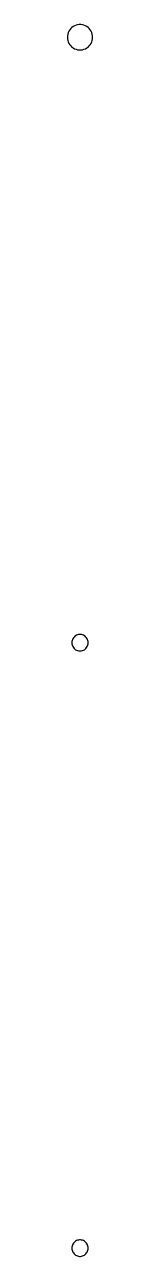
# Model space of a CAD drawing. Header units: metres. Extents: x -2 to 2, y -1 to 222.
import ezdxf

# ---------------------------------------------------------------- set-up
doc = ezdxf.new("R2010")
doc.units = ezdxf.units.M

msp = doc.modelspace()

# ---------------------------------------------------------------- linework, layer by layer
for p, q in [((-1.68, 221.57), (-1.86, 221.35)), ((-1.47, 221.77), (-1.68, 221.57)), ((-1.23, 221.94), (-1.47, 221.77)), ((-0.98, 222.08), (-1.23, 221.94)), ((-0.71, 222.19), (-0.98, 222.08)), ((-0.43, 222.26), (-0.71, 222.19)), ((-0.14, 222.29), (-0.43, 222.26)), ((0.14, 222.29), (-0.14, 222.29)), ((0.43, 222.26), (0.14, 222.29)), ((0.71, 222.19), (0.43, 222.26)), ((0.98, 222.08), (0.71, 222.19)), ((1.23, 221.94), (0.98, 222.08)), ((1.47, 221.77), (1.23, 221.94)), ((1.68, 221.57), (1.47, 221.77)), ((1.86, 221.35), (1.68, 221.57)), ((-2.28, 220.29), (-2.3, 220)), ((-2.3, 220), (-2.28, 219.71)), ((-2.23, 220.57), (-2.28, 220.29)), ((-2.28, 219.71), (-2.23, 219.43)), ((-2.14, 220.85), (-2.23, 220.57)), ((-2.23, 219.43), (-2.14, 219.15)), ((-2.02, 221.11), (-2.14, 220.85)), ((-1.86, 221.35), (-2.02, 221.11)), ((2.02, 221.11), (1.86, 221.35)), ((2.14, 220.85), (2.02, 221.11)), ((2.23, 220.57), (2.14, 220.85)), ((2.14, 219.15), (2.23, 219.43)), ((2.28, 220.29), (2.23, 220.57)), ((2.23, 219.43), (2.28, 219.71)), ((2.3, 220), (2.28, 220.29)), ((2.28, 219.71), (2.3, 220)), ((-2.14, 219.15), (-2.02, 218.89)), ((-2.02, 218.89), (-1.86, 218.65)), ((-1.86, 218.65), (-1.68, 218.43)), ((-1.68, 218.43), (-1.47, 218.23)), ((-1.47, 218.23), (-1.23, 218.06)), ((-1.23, 218.06), (-0.98, 217.92)), ((-0.98, 217.92), (-0.71, 217.81)), ((-0.71, 217.81), (-0.43, 217.74)), ((-0.43, 217.74), (-0.14, 217.71)), ((-0.14, 217.71), (0.14, 217.71)), ((0.14, 217.71), (0.43, 217.74)), ((0.43, 217.74), (0.71, 217.81)), ((0.71, 217.81), (0.98, 217.92)), ((0.98, 217.92), (1.23, 218.06)), ((1.23, 218.06), (1.47, 218.23)), ((1.47, 218.23), (1.68, 218.43)), ((1.68, 218.43), (1.86, 218.65)), ((1.86, 218.65), (2.02, 218.89)), ((2.02, 218.89), (2.14, 219.15)), ((-1.49, 110.19), (-1.5, 110)), ((-1.5, 110), (-1.49, 109.81)), ((-1.45, 110.37), (-1.49, 110.19)), ((-1.49, 109.81), (-1.45, 109.63)), ((-1.39, 110.55), (-1.45, 110.37)), ((-1.31, 110.72), (-1.39, 110.55)), ((-1.21, 110.88), (-1.31, 110.72)), ((-1.09, 111.03), (-1.21, 110.88)), ((-0.96, 111.16), (-1.09, 111.03)), ((-0.8, 111.27), (-0.96, 111.16)), ((-0.64, 111.36), (-0.8, 111.27)), ((-0.46, 111.43), (-0.64, 111.36)), ((-0.28, 111.47), (-0.46, 111.43)), ((-0.09, 111.5), (-0.28, 111.47)), ((0.09, 111.5), (-0.09, 111.5)), ((0.28, 111.47), (0.09, 111.5)), ((0.46, 111.43), (0.28, 111.47)), ((0.64, 111.36), (0.46, 111.43)), ((0.8, 111.27), (0.64, 111.36)), ((0.96, 111.16), (0.8, 111.27)), ((1.09, 111.03), (0.96, 111.16)), ((1.21, 110.88), (1.09, 111.03)), ((1.31, 110.72), (1.21, 110.88)), ((1.39, 110.55), (1.31, 110.72)), ((1.45, 110.37), (1.39, 110.55)), ((1.49, 110.19), (1.45, 110.37)), ((1.45, 109.63), (1.49, 109.81)), ((1.5, 110), (1.49, 110.19)), ((1.49, 109.81), (1.5, 110)), ((-1.45, 109.63), (-1.39, 109.45)), ((-1.39, 109.45), (-1.31, 109.28)), ((-1.31, 109.28), (-1.21, 109.12)), ((-1.21, 109.12), (-1.09, 108.97)), ((-1.09, 108.97), (-0.96, 108.84)), ((-0.96, 108.84), (-0.8, 108.73)), ((-0.8, 108.73), (-0.64, 108.64)), ((-0.64, 108.64), (-0.46, 108.57)), ((-0.46, 108.57), (-0.28, 108.53)), ((-0.28, 108.53), (-0.09, 108.5)), ((-0.09, 108.5), (0.09, 108.5)), ((0.09, 108.5), (0.28, 108.53)), ((0.28, 108.53), (0.46, 108.57)), ((0.46, 108.57), (0.64, 108.64)), ((0.64, 108.64), (0.8, 108.73)), ((0.8, 108.73), (0.96, 108.84)), ((0.96, 108.84), (1.09, 108.97)), ((1.09, 108.97), (1.21, 109.12)), ((1.21, 109.12), (1.31, 109.28)), ((1.31, 109.28), (1.39, 109.45)), ((1.39, 109.45), (1.45, 109.63)), ((-1.49, 0.19), (-1.5, 0)), ((-1.5, 0), (-1.49, -0.19)), ((-1.45, 0.37), (-1.49, 0.19)), ((-1.39, 0.55), (-1.45, 0.37)), ((-1.31, 0.72), (-1.39, 0.55)), ((-1.21, 0.88), (-1.31, 0.72)), ((-1.09, 1.03), (-1.21, 0.88)), ((-0.96, 1.16), (-1.09, 1.03)), ((-0.8, 1.27), (-0.96, 1.16)), ((-0.64, 1.36), (-0.8, 1.27)), ((-0.46, 1.43), (-0.64, 1.36)), ((-0.28, 1.47), (-0.46, 1.43)), ((-0.09, 1.5), (-0.28, 1.47)), ((0.09, 1.5), (-0.09, 1.5)), ((0.28, 1.47), (0.09, 1.5)), ((0.46, 1.43), (0.28, 1.47)), ((0.64, 1.36), (0.46, 1.43)), ((0.8, 1.27), (0.64, 1.36)), ((0.96, 1.16), (0.8, 1.27)), ((1.09, 1.03), (0.96, 1.16)), ((1.21, 0.88), (1.09, 1.03)), ((1.31, 0.72), (1.21, 0.88)), ((1.39, 0.55), (1.31, 0.72)), ((1.45, 0.37), (1.39, 0.55)), ((1.49, 0.19), (1.45, 0.37)), ((1.5, 0), (1.49, 0.19)), ((1.49, -0.19), (1.5, 0)), ((-1.49, -0.19), (-1.45, -0.37)), ((-1.45, -0.37), (-1.39, -0.55)), ((-1.39, -0.55), (-1.31, -0.72)), ((-1.31, -0.72), (-1.21, -0.88)), ((-1.21, -0.88), (-1.09, -1.03)), ((-1.09, -1.03), (-0.96, -1.16)), ((-0.96, -1.16), (-0.8, -1.27)), ((-0.8, -1.27), (-0.64, -1.36)), ((-0.64, -1.36), (-0.46, -1.43)), ((-0.46, -1.43), (-0.28, -1.47)), ((-0.28, -1.47), (-0.09, -1.5)), ((-0.09, -1.5), (0.09, -1.5)), ((0.09, -1.5), (0.28, -1.47)), ((0.28, -1.47), (0.46, -1.43)), ((0.46, -1.43), (0.64, -1.36)), ((0.64, -1.36), (0.8, -1.27)), ((0.8, -1.27), (0.96, -1.16)), ((0.96, -1.16), (1.09, -1.03)), ((1.09, -1.03), (1.21, -0.88)), ((1.21, -0.88), (1.31, -0.72)), ((1.31, -0.72), (1.39, -0.55)), ((1.39, -0.55), (1.45, -0.37)), ((1.45, -0.37), (1.49, -0.19))]:
    msp.add_line(p, q)

doc.saveas('drawing.dxf')
